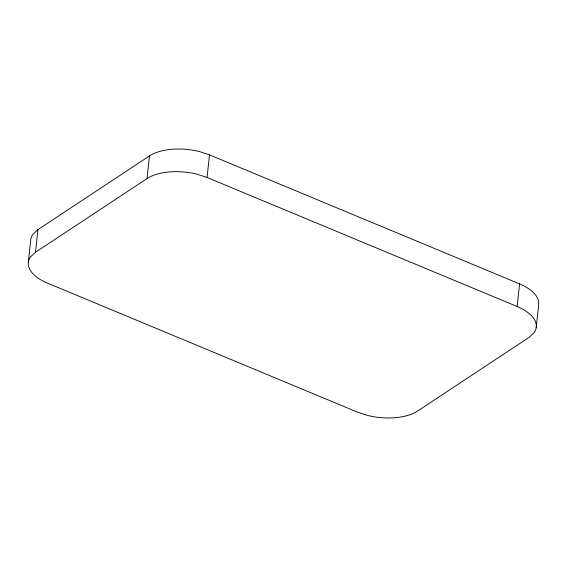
<?xml version="1.0" encoding="UTF-8"?>
<svg xmlns="http://www.w3.org/2000/svg" width="567" height="567" viewBox="0 0 567 567"><rect width="100%" height="100%" fill="white"/><g stroke="black" fill="none" stroke-linecap="round" stroke-linejoin="round"><path stroke-width="0.85" d="M28.35 262.131L30.767 239.501A43.624 21.546 6.1 0 1 33.014 234.15L37.939 229.607L149.44 155.96A43.624 21.546 6.1 0 1 199.57 151.602L209.485 154.855L519.556 283.89A43.624 21.546 6.1 0 1 538.65 304.869L536.233 327.499M35.523 252.237L147.023 178.591A43.624 21.546 6.1 0 1 197.153 174.232L207.061 177.485L517.132 306.52A43.624 21.546 6.1 0 1 533.986 332.85L529.061 337.393L417.56 411.04A43.624 21.546 6.1 0 1 367.43 415.398L357.515 412.145L47.444 283.11A43.624 21.546 6.1 0 1 30.597 256.78L35.523 252.237L37.939 229.607M147.023 178.591L149.44 155.96M207.061 177.485L209.485 154.855M517.132 306.52L519.556 283.89"/></g></svg>
